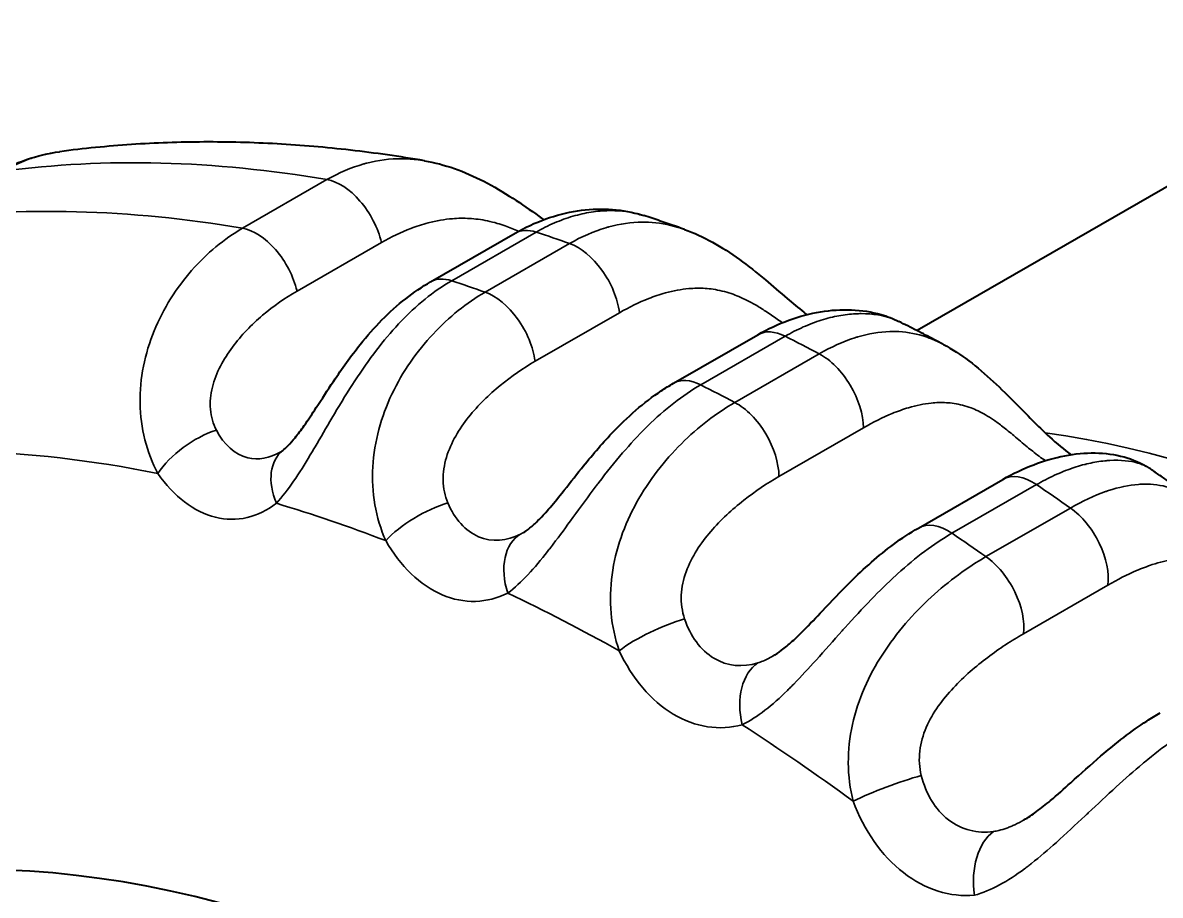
# Model space of a CAD drawing. Header units: millimetres. Extents: x 0 to 3364, y 0 to 2376.
# Drawn here: x 3000.251 to 3004.995, y 2029.512 to 2033.151 of the extents above; entities that cross this region are included whole.
import ezdxf

# ---------------------------------------------------------------- set-up
doc = ezdxf.new("R2010")
doc.units = ezdxf.units.MM
doc.header["$LTSCALE"] = 4
doc.layers.add('가시적인 것(ISO)', color=3, linetype='Continuous', lineweight=40, true_color=0x00ff00)
doc.layers.add('가시적인 좁은 것(ISO)', color=3, linetype='Continuous', lineweight=35, true_color=0x00ff00)

msp = doc.modelspace()

# ---------------------------------------------------------------- linework, layer by layer
at = {"layer": '가시적인 것(ISO)'}
for p, q in [((3006.2107, 2033.1507), (3003.9807, 2031.8666)), ((3001.9522, 2032.0703), (3002.3044, 2032.2731)), ((3002.9647, 2031.647), (3003.3168, 2031.8498)), ((3003.9617, 2031.8556), (3003.9617, 2031.8556)), ((3003.9864, 2031.0434), (3004.3386, 2031.2463)), ((3002.8514, 2031.2162), (3002.8514, 2031.2162))]:
    msp.add_line(p, q, dxfattribs=at)
for centre, major_axis, start_param, end_param in [((3002.4291, 2032.0565), (-0.1248, 0.2166), 6.28307, 6.283185), ((3002.0769, 2031.8537), (-0.1248, 0.2166), 0, 0.000035), ((3003.4416, 2031.6331), (-0.1248, 0.2166), 6.283047, 6.283185), ((3003.0894, 2031.4303), (-0.1248, 0.2166), 0, 0.000042), ((3004.4634, 2031.0296), (-0.1248, 0.2166), 6.283042, 6.283185), ((3004.1112, 2030.8268), (-0.1248, 0.2166), 0, 0.000044), ((3005.975, 2024.6488), (-3.2936, 5.7194), 5.945985, 5.945999), ((3005.975, 2024.6488), (-3.2936, 5.7194), 6.00403, 6.004043), ((3002.4733, 2022.6323), (-3.8176, 6.6294), 5.249978, 6.506615)]:
    msp.add_ellipse(centre, major_axis=major_axis, ratio=0.578093, start_param=start_param, end_param=end_param, dxfattribs=at)
for points, knots in [([(3001.9261, 2032.5754), (3001.8233, 2032.593), (3001.7206, 2032.6076), (3001.5157, 2032.631), (3001.4135, 2032.6398), (3001.2096, 2032.6512), (3001.108, 2032.6539), (3000.9056, 2032.6531), (3000.8048, 2032.6495), (3000.6044, 2032.6361), (3000.5048, 2032.6262), (3000.4059, 2032.613)], [3.4789342, 3.4789342, 3.4789342, 3.4789342, 3.5214794, 3.5214794, 3.5640247, 3.5640247, 3.6065699, 3.6065699, 3.6491151, 3.6491151, 3.6916603, 3.6916603, 3.6916603, 3.6916603]), ([(3001.9262, 2032.5754), (3002.0102, 2032.5611), (3002.0935, 2032.5309), (3002.2144, 2032.4685), (3002.2549, 2032.4445), (3002.3314, 2032.3949), (3002.368, 2032.3694), (3002.4108, 2032.339), (3002.4175, 2032.3342), (3002.4242, 2032.3294)], [0, 0, 0, 0, 0.0574786, 0.0574786, 0.0866662, 0.0866662, 0.1132648, 0.1132648, 0.1181992, 0.1181992, 0.1181992, 0.1181992]), ([(3002.3044, 2032.2731), (3002.3864, 2032.3204), (3002.4761, 2032.3526), (3002.6511, 2032.3793), (3002.7391, 2032.3756), (3002.8271, 2032.3511), (3002.8345, 2032.3489), (3002.8418, 2032.3465)], [0, 0, 0, 0, 0.0633437, 0.0633437, 0.1247163, 0.1247163, 0.1303817, 0.1303817, 0.1303817, 0.1303817]), ([(3003.0109, 2032.2886), (3002.9996, 2032.2926), (3002.9883, 2032.2966), (3002.9658, 2032.3045), (3002.9546, 2032.3084), (3002.932, 2032.3162), (3002.9208, 2032.32), (3002.8983, 2032.3277), (3002.887, 2032.3315), (3002.8645, 2032.339), (3002.8532, 2032.3427), (3002.8419, 2032.3464)], [3.32953842, 3.32953842, 3.32953842, 3.32953842, 3.33419421, 3.33419421, 3.33885001, 3.33885001, 3.34350581, 3.34350581, 3.3481616, 3.3481616, 3.3528174, 3.3528174, 3.3528174, 3.3528174]), ([(3003.0109, 2032.2886), (3003.0901, 2032.2604), (3003.1664, 2032.2168), (3003.276, 2032.1376), (3003.3122, 2032.1088), (3003.3784, 2032.0535), (3003.4088, 2032.0272), (3003.4623, 2031.9815), (3003.4856, 2031.9617), (3003.5126, 2031.9398), (3003.5167, 2031.9365), (3003.5207, 2031.9333)], [0, 0, 0, 0, 0.0570679, 0.0570679, 0.0854019, 0.0854019, 0.1093114, 0.1093114, 0.1277307, 0.1277307, 0.1309805, 0.1309805, 0.1309805, 0.1309805]), ([(3001.3362, 2031.3673), (3001.3416, 2031.3716), (3001.3493, 2031.3784), (3001.3668, 2031.3964), (3001.3766, 2031.4076), (3001.399, 2031.4353), (3001.4119, 2031.4527), (3001.4415, 2031.4947), (3001.4585, 2031.5202), (3001.499, 2031.5819), (3001.5229, 2031.6189), (3001.5828, 2031.7084), (3001.6198, 2031.7606), (3001.7164, 2031.881), (3001.7795, 2031.9462), (3001.8815, 2032.0261), (3001.9163, 2032.0497), (3001.9522, 2032.0703)], [0, 0, 0, 0, 0.0122126, 0.0122126, 0.0242872, 0.0242872, 0.0388939, 0.0388939, 0.057653, 0.057653, 0.0837593, 0.0837593, 0.1223634, 0.1223634, 0.1794876, 0.1794876, 0.2072244, 0.2072244, 0.2072244, 0.2072244]), ([(3003.3168, 2031.8498), (3003.4005, 2031.8979), (3003.4904, 2031.9309), (3003.6648, 2031.9595), (3003.7518, 2031.9568), (3003.8564, 2031.9265), (3003.8811, 2031.917), (3003.9048, 2031.9051)], [0, 0, 0, 0, 0.0649001, 0.0649001, 0.1282886, 0.1282886, 0.1484036, 0.1484036, 0.1484036, 0.1484036]), ([(3004.0884, 2031.8103), (3004.0767, 2031.8165), (3004.0651, 2031.8227), (3004.0411, 2031.8353), (3004.0287, 2031.8417), (3004.004, 2031.8546), (3003.9916, 2031.861), (3003.9669, 2031.8737), (3003.9545, 2031.88), (3003.9297, 2031.8926), (3003.9173, 2031.8988), (3003.9049, 2031.9051)], [3.18015714, 3.18015714, 3.18015714, 3.18015714, 3.18503142, 3.18503142, 3.19021014, 3.19021014, 3.19538887, 3.19538887, 3.20056759, 3.20056759, 3.20574632, 3.20574632, 3.20574632, 3.20574632]), ([(3004.0907, 2031.8091), (3004.164, 2031.7701), (3004.2325, 2031.7164), (3004.331, 2031.6247), (3004.3632, 2031.5925), (3004.421, 2031.5339), (3004.4467, 2031.5075), (3004.4926, 2031.4619), (3004.5128, 2031.4424), (3004.5634, 2031.3958), (3004.5943, 2031.37), (3004.6229, 2031.3493)], [0, 0, 0, 0, 0.0569704, 0.0569704, 0.0847474, 0.0847474, 0.1066474, 0.1066474, 0.1236902, 0.1236902, 0.1496719, 0.1496719, 0.1496719, 0.1496719]), ([(3002.3396, 2031.0249), (3002.3462, 2031.0287), (3002.3554, 2031.0349), (3002.3762, 2031.0519), (3002.3878, 2031.0624), (3002.4137, 2031.0882), (3002.4285, 2031.1044), (3002.4617, 2031.1428), (3002.4805, 2031.1657), (3002.5264, 2031.2229), (3002.5537, 2031.2579), (3002.6225, 2031.3431), (3002.6647, 2031.3931), (3002.7725, 2031.5068), (3002.8414, 2031.5673), (3002.9308, 2031.6267), (3002.9476, 2031.6371), (3002.9647, 2031.647)], [0, 0, 0, 0, 0.0130368, 0.0130368, 0.025424, 0.025424, 0.0399541, 0.0399541, 0.0580102, 0.0580102, 0.0843582, 0.0843582, 0.1239288, 0.1239288, 0.1820683, 0.1820683, 0.1953086, 0.1953086, 0.1953086, 0.1953086]), ([(3004.3386, 2031.2463), (3004.4229, 2031.2948), (3004.5115, 2031.3285), (3004.6823, 2031.3611), (3004.7656, 2031.3616), (3004.8797, 2031.3303), (3004.9151, 2031.3156), (3004.9487, 2031.2931)], [0, 0, 0, 0, 0.0658816, 0.0658816, 0.1314578, 0.1314578, 0.1610175, 0.1610175, 0.1610175, 0.1610175]), ([(3005.1471, 2031.1565), (3005.1344, 2031.1654), (3005.1217, 2031.1743), (3005.0957, 2031.1925), (3005.0824, 2031.2018), (3005.0557, 2031.2202), (3005.0423, 2031.2294), (3005.0156, 2031.2478), (3005.0022, 2031.2569), (3004.9755, 2031.275), (3004.9621, 2031.2841), (3004.9487, 2031.2931)], [3.03037184, 3.03037184, 3.03037184, 3.03037184, 3.03583115, 3.03583115, 3.04156673, 3.04156673, 3.04730231, 3.04730231, 3.05303789, 3.05303789, 3.05877347, 3.05877347, 3.05877347, 3.05877347]), ([(3003.38, 2030.5093), (3003.3904, 2030.5154), (3003.4028, 2030.5236), (3003.43, 2030.5442), (3003.4452, 2030.5571), (3003.476, 2030.5852), (3003.4917, 2030.6004), (3003.5338, 2030.6425), (3003.5602, 2030.6705), (3003.6245, 2030.7385), (3003.6627, 2030.7788), (3003.7597, 2030.8751), (3003.8202, 2030.9292), (3003.9165, 2031.0003), (3003.9512, 2031.0232), (3003.9864, 2031.0434)], [0, 0, 0, 0, 0.0124865, 0.0124865, 0.0260405, 0.0260405, 0.0396627, 0.0396627, 0.0625756, 0.0625756, 0.0958014, 0.0958014, 0.146558, 0.146558, 0.1741645, 0.1741645, 0.1741645, 0.1741645]), ([(3004.4269, 2029.8264), (3004.4432, 2029.8357), (3004.4612, 2029.8478), (3004.4983, 2029.875), (3004.5179, 2029.8907), (3004.5657, 2029.9307), (3004.5941, 2029.9561), (3004.6644, 2030.0191), (3004.7062, 2030.0572), (3004.8108, 2030.147), (3004.8746, 2030.1968), (3004.9575, 2030.2508), (3004.9763, 2030.2623), (3004.995, 2030.2731)], [0, 0, 0, 0, 0.0145413, 0.0145413, 0.0299149, 0.0299149, 0.052558, 0.052558, 0.0865697, 0.0865697, 0.1378764, 0.1378764, 0.1527408, 0.1527408, 0.1527408, 0.1527408])]:
    msp.add_open_spline(points, degree=3, knots=knots, dxfattribs=at)
for points in [[(3000.1358, 2032.5207), (3000.2186, 2032.5684), (3000.3114, 2032.6004), (3000.405, 2032.613)], [(3000.4059, 2032.6131), (3000.4056, 2032.613), (3000.4053, 2032.613), (3000.405, 2032.613)], [(3001.9262, 2032.5754), (3001.9262, 2032.5754), (3001.9262, 2032.5754), (3001.9262, 2032.5754)], [(3002.8419, 2032.3464), (3002.8419, 2032.3464), (3002.8418, 2032.3465), (3002.8418, 2032.3465)], [(3002.4529, 2032.3089), (3002.4529, 2032.3089), (3002.4529, 2032.3089), (3002.4529, 2032.3089)], [(3003.0109, 2032.2886), (3003.0109, 2032.2886), (3003.0109, 2032.2886), (3003.0109, 2032.2886)], [(3003.5597, 2031.9032), (3003.5597, 2031.9031), (3003.5598, 2031.9031), (3003.5598, 2031.9031)], [(3003.9049, 2031.9051), (3003.9049, 2031.9051), (3003.9049, 2031.9051), (3003.9048, 2031.9051)], [(3003.6903, 2031.8261), (3003.6903, 2031.8261), (3003.6904, 2031.8261), (3003.6904, 2031.8261)], [(3004.0906, 2031.8092), (3004.0906, 2031.8092), (3004.0906, 2031.8091), (3004.0907, 2031.8091)], [(3001.325, 2031.3598), (3001.3251, 2031.3599), (3001.3252, 2031.3599), (3001.3252, 2031.36)], [(3001.3253, 2031.36), (3001.3285, 2031.3618), (3001.3321, 2031.3642), (3001.3362, 2031.3673)], [(3004.6853, 2031.3099), (3004.6853, 2031.3099), (3004.6854, 2031.3099), (3004.6854, 2031.3099)], [(3002.4608, 2030.9727), (3002.4608, 2030.9727), (3002.4608, 2030.9727), (3002.4608, 2030.9727)], [(3002.1839, 2030.7421), (3002.1839, 2030.7421), (3002.1839, 2030.7421), (3002.1839, 2030.7421)], [(3004.4266, 2029.8262), (3004.4267, 2029.8263), (3004.4268, 2029.8263), (3004.4269, 2029.8264)]]:
    msp.add_open_spline(points, degree=3, dxfattribs=at)
at = {"layer": '가시적인 좁은 것(ISO)'}
for p, q in [((3001.1678, 2032.2938), (3001.52, 2032.4966)), ((3002.3923, 2032.2776), (3002.0401, 2032.0748)), ((3001.7472, 2032.2345), (3001.395, 2032.0317)), ((3002.1796, 2032.0271), (3002.5318, 2032.2299)), ((3002.7397, 2031.9415), (3002.3875, 2031.7387)), ((3003.4307, 2031.8434), (3003.0786, 2031.6406)), ((3003.2207, 2031.5672), (3003.5729, 2031.77)), ((3003.7569, 2031.4616), (3003.4048, 2031.2588)), ((3004.4787, 2031.2244), (3004.1265, 2031.0216)), ((3004.2682, 2030.9241), (3004.6203, 2031.1269)), ((3004.7765, 2030.8054), (3004.4244, 2030.6026))]:
    msp.add_line(p, q, dxfattribs=at)
for centre, major_axis, ratio, start_param, end_param in [((3003.8646, 2023.4335), (-4.9903, 8.6658), 0.578093, 5.83769, 6.049802), ((3001.5786, 2032.27), (0.1248, -0.2166), 0.578093, 1.093245, 2.696098), ((3003.5124, 2023.2307), (-4.9903, 8.6658), 0.578093, 5.83769, 6.049802), ((3001.2264, 2032.0672), (0.1248, -0.2166), 0.578093, 1.093245, 2.696098), ((3002.4291, 2032.0565), (-0.1248, 0.2166), 0.578093, 5.709463, 6.28307), ((3003.8646, 2023.4335), (-4.9903, 8.6658), 0.578093, 5.689337, 5.709463), ((3002.5651, 2032.01), (-0.1248, 0.2166), 0.578093, 4.086484, 5.689337), ((3002.0769, 2031.8537), (-0.1248, 0.2166), 0.578093, 5.709463, 6.283185), ((3003.5124, 2023.2307), (-4.9903, 8.6658), 0.578093, 5.689337, 5.709463), ((3002.2129, 2031.8072), (0.1248, -0.2166), 0.578093, 0.944892, 2.547745), ((3003.4416, 2031.6331), (-0.1248, 0.2166), 0.578093, 5.56111, 6.283047), ((3003.8646, 2023.4335), (-4.9903, 8.6658), 0.578093, 5.540984, 5.56111), ((3003.5802, 2031.5615), (0.1248, -0.2166), 0.578093, 0.796539, 2.399392), ((3003.0894, 2031.4303), (-0.1248, 0.2166), 0.578093, 5.56111, 6.283185), ((3003.5124, 2023.2307), (-4.9903, 8.6658), 0.578093, 5.540984, 5.56111), ((3003.228, 2031.3587), (0.1248, -0.2166), 0.578093, 0.796539, 2.399392), ((3000.9997, 2031.2928), (-0.205, -0.1431), 0.46494, 4.122017, 5.429198), ((3006.3286, 2024.8523), (-3.618, 6.2828), 0.578093, 5.896782, 5.89679), ((3006.3285, 2024.8524), (-3.618, 6.2827), 0.578093, 3.622711, 5.861333), ((3002.8444, 2022.846), (-4.6549, 8.0834), 0.578093, 5.812493, 6.075), ((3001.4895, 2031.1699), (-0.1533, 0.1975), 0.675006, 0.000005, 1.192469), ((3004.4634, 2031.0296), (-0.1248, 0.2166), 0.578093, 5.412757, 6.283042), ((3006.3286, 2024.8524), (-3.618, 6.2828), 0.578093, 6.246653, 6.246668), ((3003.8646, 2023.4335), (-4.9903, 8.6658), 0.578093, 5.392631, 5.412757), ((3001.9413, 2031.0154), (0.2168, 0.1245), 0.354765, 0.986093, 2.293274), ((3002.8444, 2022.846), (-4.6549, 8.0834), 0.578093, 5.66414, 5.73466), ((3004.6015, 2030.9345), (-0.1248, 0.2166), 0.578093, 3.789778, 5.392631), ((3004.1112, 2030.8268), (-0.1248, 0.2166), 0.578093, 5.412757, 6.283185), ((3002.446, 2030.7984), (-0.1117, 0.2237), 0.678498, 0.049622, 1.356803), ((3003.5124, 2023.2307), (-4.9903, 8.6658), 0.578093, 5.392631, 5.412757), ((3004.2493, 2030.7317), (0.1248, -0.2166), 0.578093, 0.648186, 2.251039), ((3002.8444, 2022.846), (-4.6549, 8.0834), 0.578093, 5.515787, 5.586307), ((3005.975, 2024.6487), (-3.3685, 5.8495), 0.578093, 5.904436, 5.904446), ((3002.9063, 2030.5606), (-0.2265, -0.1058), 0.239414, 4.122181, 5.429362), ((3005.975, 2024.6488), (-3.3685, 5.8494), 0.578093, 6.247744, 6.247749), ((3003.4149, 2030.2543), (-0.0663, 0.241), 0.664466, 0.211012, 1.518193), ((3002.8444, 2022.846), (-4.6549, 8.0834), 0.578093, 5.367434, 5.437954), ((3003.8737, 2029.9385), (0.2345, 0.0866), 0.121421, 0.965002, 2.272183), ((3004.375, 2029.5496), (-0.0213, 0.2491), 0.633219, 0.360723, 1.667904)]:
    msp.add_ellipse(centre, major_axis=major_axis, ratio=ratio, start_param=start_param, end_param=end_param, dxfattribs=at)
for points, knots in [([(3000.405, 2032.613), (3000.3923, 2032.6113), (3000.3797, 2032.6092), (3000.3671, 2032.6067), (3000.3534, 2032.604), (3000.3398, 2032.6008), (3000.3262, 2032.5972), (3000.2989, 2032.5899), (3000.272, 2032.5808), (3000.2456, 2032.5698), (3000.2192, 2032.5588), (3000.1933, 2032.546), (3000.1681, 2032.5316)], [0.0061095824, 0.0061095824, 0.0061095824, 0.0061095824, 0.006206048, 0.006206048, 0.006206048, 0.0063112353, 0.0063112353, 0.0063112353, 0.0065216098, 0.0065216098, 0.0065216098, 0.0067319843, 0.0067319843, 0.0067319843, 0.0067319843]), ([(3001.52, 2032.4966), (3001.5703, 2032.5256), (3001.6213, 2032.5472), (3001.6732, 2032.5619), (3001.6776, 2032.5631), (3001.682, 2032.5643), (3001.6864, 2032.5654), (3001.7341, 2032.5777), (3001.7832, 2032.5839), (3001.8319, 2032.5837), (3001.8409, 2032.5837), (3001.8498, 2032.5834), (3001.8588, 2032.5829), (3001.8812, 2032.5818), (3001.9036, 2032.5793), (3001.9262, 2032.5754)], [0, 0, 0, 0, 0.000420749, 0.000420749, 0.000420749, 0.000456315, 0.000456315, 0.000456315, 0.000841498, 0.000841498, 0.000841498, 0.000912616, 0.000912616, 0.000912616, 0.001089813, 0.001089813, 0.001089813, 0.001089813]), ([(3002.318, 2032.2808), (3002.2998, 2032.2891), (3002.2817, 2032.2966), (3002.2637, 2032.3031), (3002.2525, 2032.3071), (3002.2414, 2032.3108), (3002.2303, 2032.3141), (3002.2026, 2032.3222), (3002.1761, 2032.3277), (3002.15, 2032.3311), (3002.1381, 2032.3327), (3002.1262, 2032.3338), (3002.1144, 2032.3345), (3002.0901, 2032.3359), (3002.0664, 2032.3355), (3002.0432, 2032.3336), (3002.0265, 2032.3323), (3002.0101, 2032.3302), (3001.9938, 2032.3274), (3001.9763, 2032.3244), (3001.9588, 2032.3206), (3001.9416, 2032.3161), (3001.9175, 2032.3098), (3001.8936, 2032.3021), (3001.8702, 2032.2932), (3001.8284, 2032.2774), (3001.7876, 2032.2578), (3001.7472, 2032.2345)], [0.002826097, 0.002826097, 0.002826097, 0.002826097, 0.002949297, 0.002949297, 0.002949297, 0.003026246, 0.003026246, 0.003026246, 0.003217414, 0.003217414, 0.003217414, 0.003304937, 0.003304937, 0.003304937, 0.003485532, 0.003485532, 0.003485532, 0.00361485, 0.00361485, 0.00361485, 0.00375365, 0.00375365, 0.00375365, 0.003946637, 0.003946637, 0.003946637, 0.004289886, 0.004289886, 0.004289886, 0.004289886]), ([(3002.8418, 2032.3465), (3002.8048, 2032.3586), (3002.7639, 2032.3656), (3002.7204, 2032.367), (3002.7122, 2032.3672), (3002.704, 2032.3673), (3002.6957, 2032.3671), (3002.6713, 2032.3667), (3002.6465, 2032.3646), (3002.6214, 2032.3607), (3002.6088, 2032.3587), (3002.5962, 2032.3564), (3002.5836, 2032.3535), (3002.5709, 2032.3507), (3002.5581, 2032.3474), (3002.5454, 2032.3437), (3002.5198, 2032.3362), (3002.4941, 2032.327), (3002.4686, 2032.3159), (3002.443, 2032.3049), (3002.4175, 2032.2921), (3002.3923, 2032.2776)], [0.005438745, 0.005438745, 0.005438745, 0.005438745, 0.005819028, 0.005819028, 0.005819028, 0.005890486, 0.005890486, 0.005890486, 0.006100861, 0.006100861, 0.006100861, 0.006206048, 0.006206048, 0.006206048, 0.006311235, 0.006311235, 0.006311235, 0.00652161, 0.00652161, 0.00652161, 0.006731984, 0.006731984, 0.006731984, 0.006731984]), ([(3000.8149, 2031.2707), (3000.7914, 2031.3141), (3000.7727, 2031.3621), (3000.7477, 2031.4614), (3000.7412, 2031.5123), (3000.7388, 2031.6677), (3000.7607, 2031.7712), (3000.8374, 2031.9598), (3000.8923, 2032.0456), (3001.0188, 2032.1899), (3001.0913, 2032.2497), (3001.1678, 2032.2938)], [0.004174723, 0.004174723, 0.004174723, 0.004174723, 0.004494381, 0.004494381, 0.004814039, 0.004814039, 0.005453354, 0.005453354, 0.006092669, 0.006092669, 0.006731984, 0.006731984, 0.006731984, 0.006731984]), ([(3002.5318, 2032.2299), (3002.5821, 2032.2589), (3002.6323, 2032.2808), (3002.6827, 2032.2958), (3002.687, 2032.2971), (3002.6913, 2032.2983), (3002.6955, 2032.2994), (3002.7418, 2032.3121), (3002.7887, 2032.3188), (3002.8348, 2032.3192), (3002.8433, 2032.3192), (3002.8518, 2032.3191), (3002.8602, 2032.3187), (3002.9018, 2032.3168), (3002.9432, 2032.3098), (3002.9849, 2032.2972), (3002.9936, 2032.2946), (3003.0022, 2032.2917), (3003.0109, 2032.2886)], [0, 0, 0, 0, 0.000420749, 0.000420749, 0.000420749, 0.000456315, 0.000456315, 0.000456315, 0.000841498, 0.000841498, 0.000841498, 0.000912616, 0.000912616, 0.000912616, 0.001262247, 0.001262247, 0.001262247, 0.001334546, 0.001334546, 0.001334546, 0.001334546]), ([(3002.0401, 2032.0748), (3001.9635, 2032.0306), (3001.892, 2031.9723), (3001.824, 2031.9005), (3001.8221, 2031.8985), (3001.8202, 2031.8965), (3001.8184, 2031.8945), (3001.7863, 2031.8602), (3001.7558, 2031.8238), (3001.7264, 2031.7853), (3001.6952, 2031.7445), (3001.6652, 2031.7015), (3001.6359, 2031.6567), (3001.6328, 2031.6519), (3001.6296, 2031.6471), (3001.6265, 2031.6422), (3001.5968, 2031.5961), (3001.5685, 2031.5492), (3001.5408, 2031.5022), (3001.517, 2031.4619), (3001.4934, 2031.421), (3001.4702, 2031.3818), (3001.4669, 2031.3761), (3001.4636, 2031.3706), (3001.4603, 2031.365), (3001.457, 2031.3595), (3001.4537, 2031.3539), (3001.4504, 2031.3484), (3001.4044, 2031.2717), (3001.3584, 2031.2003), (3001.309, 2031.1466)], [0, 0, 0, 0, 0.000641191, 0.000641191, 0.000641191, 0.00065882, 0.00065882, 0.00065882, 0.000961786, 0.000961786, 0.000961786, 0.001282382, 0.001282382, 0.001282382, 0.001316763, 0.001316763, 0.001316763, 0.001643352, 0.001643352, 0.001643352, 0.001923573, 0.001923573, 0.001923573, 0.001963585, 0.001963585, 0.001963585, 0.002003722, 0.002003722, 0.002003722, 0.002564764, 0.002564764, 0.002564764, 0.002564764]), ([(3001.395, 2032.0317), (3001.3455, 2032.0032), (3001.2972, 2031.9695), (3001.2516, 2031.9307), (3001.206, 2031.892), (3001.1626, 2031.8478), (3001.1255, 2031.7979), (3001.0885, 2031.7481), (3001.0572, 2031.692), (3001.042, 2031.631), (3001.0344, 2031.6005), (3001.0312, 2031.5691), (3001.0337, 2031.5386), (3001.0362, 2031.5081), (3001.0448, 2031.4778), (3001.0586, 2031.4517)], [0, 0, 0, 0, 0.000419288, 0.000419288, 0.000419288, 0.000838576, 0.000838576, 0.000838576, 0.001257865, 0.001257865, 0.001257865, 0.001467509, 0.001467509, 0.001467509, 0.001677153, 0.001677153, 0.001677153, 0.001677153]), ([(3001.7648, 2030.9908), (3001.7441, 2031.0379), (3001.7289, 2031.0889), (3001.711, 2031.1929), (3001.7082, 2031.2455), (3001.717, 2031.4044), (3001.7463, 2031.5084), (3001.8355, 2031.6963), (3001.8954, 2031.7811), (3002.0288, 2031.9238), (3002.1031, 2031.983), (3002.1796, 2032.0271)], [0.004174723, 0.004174723, 0.004174723, 0.004174723, 0.004494381, 0.004494381, 0.004814039, 0.004814039, 0.005453354, 0.005453354, 0.006092669, 0.006092669, 0.006731984, 0.006731984, 0.006731984, 0.006731984]), ([(3003.419, 2031.8998), (3003.412, 2031.9046), (3003.405, 2031.9095), (3003.398, 2031.9145), (3003.3819, 2031.9257), (3003.3655, 2031.937), (3003.3491, 2031.9477), (3003.3351, 2031.9569), (3003.321, 2031.9658), (3003.3069, 2031.974), (3003.2836, 2031.9876), (3003.2605, 2031.9993), (3003.2377, 2032.0089), (3003.2272, 2032.0134), (3003.2167, 2032.0173), (3003.2062, 2032.0209), (3003.1802, 2032.0297), (3003.1552, 2032.0356), (3003.1306, 2032.0392), (3003.1193, 2032.0409), (3003.1081, 2032.042), (3003.0969, 2032.0428), (3003.0738, 2032.0443), (3003.0513, 2032.0438), (3003.029, 2032.0419), (3003.0131, 2032.0405), (3002.9973, 2032.0383), (3002.9816, 2032.0355), (3002.9648, 2032.0324), (3002.9479, 2032.0285), (3002.9312, 2032.0239), (3002.9078, 2032.0174), (3002.8845, 2032.0096), (3002.8615, 2032.0006), (3002.8206, 2031.9845), (3002.7801, 2031.9648), (3002.7397, 2031.9415)], [0.002510446, 0.002510446, 0.002510446, 0.002510446, 0.002562512, 0.002562512, 0.002562512, 0.002681179, 0.002681179, 0.002681179, 0.002782454, 0.002782454, 0.002782454, 0.002949297, 0.002949297, 0.002949297, 0.003026246, 0.003026246, 0.003026246, 0.003217414, 0.003217414, 0.003217414, 0.003304937, 0.003304937, 0.003304937, 0.003485532, 0.003485532, 0.003485532, 0.00361485, 0.00361485, 0.00361485, 0.00375365, 0.00375365, 0.00375365, 0.003946637, 0.003946637, 0.003946637, 0.004289886, 0.004289886, 0.004289886, 0.004289886]), ([(3003.9048, 2031.9051), (3003.9039, 2031.9056), (3003.9029, 2031.9061), (3003.9019, 2031.9065), (3003.8942, 2031.9103), (3003.8861, 2031.9137), (3003.8775, 2031.9168), (3003.8403, 2031.9304), (3003.7964, 2031.9377), (3003.7479, 2031.9376), (3003.7403, 2031.9376), (3003.7326, 2031.9374), (3003.7249, 2031.937), (3003.702, 2031.9358), (3003.6785, 2031.933), (3003.6546, 2031.9286), (3003.6426, 2031.9264), (3003.6305, 2031.9238), (3003.6184, 2031.9208), (3003.6062, 2031.9178), (3003.5939, 2031.9143), (3003.5815, 2031.9104), (3003.5567, 2031.9026), (3003.5316, 2031.8931), (3003.5064, 2031.8819), (3003.4812, 2031.8707), (3003.4559, 2031.8579), (3003.4307, 2031.8434)], [0.005246123, 0.005246123, 0.005246123, 0.005246123, 0.005259363, 0.005259363, 0.005259363, 0.005364122, 0.005364122, 0.005364122, 0.005819028, 0.005819028, 0.005819028, 0.005890486, 0.005890486, 0.005890486, 0.006100861, 0.006100861, 0.006100861, 0.006206048, 0.006206048, 0.006206048, 0.006311235, 0.006311235, 0.006311235, 0.00652161, 0.00652161, 0.00652161, 0.006731984, 0.006731984, 0.006731984, 0.006731984]), ([(3003.5729, 2031.77), (3003.6232, 2031.7989), (3003.6726, 2031.8212), (3003.7215, 2031.8369), (3003.7256, 2031.8382), (3003.7298, 2031.8395), (3003.7339, 2031.8407), (3003.7786, 2031.8541), (3003.8234, 2031.8617), (3003.8667, 2031.8631), (3003.8747, 2031.8633), (3003.8827, 2031.8634), (3003.8906, 2031.8632), (3003.9295, 2031.8623), (3003.9678, 2031.8562), (3004.006, 2031.8445), (3004.0175, 2031.841), (3004.0291, 2031.8369), (3004.0406, 2031.8324), (3004.0574, 2031.8257), (3004.074, 2031.8179), (3004.0906, 2031.8092)], [0, 0, 0, 0, 0.000420749, 0.000420749, 0.000420749, 0.000456315, 0.000456315, 0.000456315, 0.000841498, 0.000841498, 0.000841498, 0.000912616, 0.000912616, 0.000912616, 0.001262247, 0.001262247, 0.001262247, 0.001368007, 0.001368007, 0.001368007, 0.001522116, 0.001522116, 0.001522116, 0.001522116]), ([(3002.3875, 2031.7387), (3002.3381, 2031.7102), (3002.2891, 2031.6767), (3002.2423, 2031.6382), (3002.1955, 2031.5998), (3002.1503, 2031.556), (3002.1108, 2031.5063), (3002.0713, 2031.4566), (3002.0369, 2031.4003), (3002.0181, 2031.3379), (3002.0087, 2031.3066), (3002.0035, 2031.2742), (3002.0042, 2031.242), (3002.0049, 2031.2098), (3002.0118, 2031.1773), (3002.0241, 2031.1482)], [0, 0, 0, 0, 0.000419288, 0.000419288, 0.000419288, 0.000838576, 0.000838576, 0.000838576, 0.001257865, 0.001257865, 0.001257865, 0.001467509, 0.001467509, 0.001467509, 0.001677153, 0.001677153, 0.001677153, 0.001677153]), ([(3003.0786, 2031.6406), (3003.0019, 2031.5964), (3002.9287, 2031.5387), (3002.8571, 2031.4685), (3002.8551, 2031.4665), (3002.8531, 2031.4646), (3002.8512, 2031.4626), (3002.8174, 2031.4291), (3002.7848, 2031.3936), (3002.7529, 2031.3564), (3002.7191, 2031.317), (3002.6861, 2031.2757), (3002.6534, 2031.2329), (3002.6499, 2031.2283), (3002.6464, 2031.2237), (3002.6429, 2031.2191), (3002.6096, 2031.1752), (3002.5773, 2031.1309), (3002.5454, 2031.0871), (3002.518, 2031.0495), (3002.4904, 2031.0117), (3002.4633, 2030.976), (3002.4594, 2030.9709), (3002.4555, 2030.9658), (3002.4516, 2030.9608), (3002.4477, 2030.9557), (3002.4439, 2030.9508), (3002.44, 2030.9458), (3002.3858, 2030.8766), (3002.3312, 2030.8146), (3002.274, 2030.7719)], [0, 0, 0, 0, 0.000641191, 0.000641191, 0.000641191, 0.00065882, 0.00065882, 0.00065882, 0.000961786, 0.000961786, 0.000961786, 0.001282382, 0.001282382, 0.001282382, 0.001316763, 0.001316763, 0.001316763, 0.001643352, 0.001643352, 0.001643352, 0.001923573, 0.001923573, 0.001923573, 0.001963585, 0.001963585, 0.001963585, 0.002003722, 0.002003722, 0.002003722, 0.002564764, 0.002564764, 0.002564764, 0.002564764]), ([(3002.7384, 2030.532), (3002.7212, 2030.5819), (3002.7099, 2030.6349), (3002.7002, 2030.7417), (3002.7016, 2030.795), (3002.7229, 2030.9548), (3002.7601, 2031.0576), (3002.8624, 2031.2422), (3002.9276, 2031.325), (3003.068, 2031.4648), (3003.1442, 2031.5231), (3003.2207, 2031.5672)], [0.004174723, 0.004174723, 0.004174723, 0.004174723, 0.004494381, 0.004494381, 0.004814039, 0.004814039, 0.005453354, 0.005453354, 0.006092669, 0.006092669, 0.006731984, 0.006731984, 0.006731984, 0.006731984]), ([(3004.516, 2031.3245), (3004.4986, 2031.3361), (3004.4809, 2031.3493), (3004.463, 2031.3634), (3004.4556, 2031.3693), (3004.4481, 2031.3754), (3004.4405, 2031.3816), (3004.422, 2031.3969), (3004.4031, 2031.4131), (3004.384, 2031.4291), (3004.3689, 2031.4418), (3004.3536, 2031.4543), (3004.3383, 2031.4662), (3004.3253, 2031.4763), (3004.3122, 2031.4859), (3004.2991, 2031.4948), (3004.2775, 2031.5094), (3004.2562, 2031.5219), (3004.235, 2031.5319), (3004.2253, 2031.5366), (3004.2156, 2031.5407), (3004.2058, 2031.5444), (3004.1817, 2031.5535), (3004.1584, 2031.5594), (3004.1353, 2031.5629), (3004.1247, 2031.5645), (3004.1142, 2031.5656), (3004.1037, 2031.5662), (3004.0819, 2031.5675), (3004.0606, 2031.5668), (3004.0394, 2031.5646), (3004.0242, 2031.563), (3004.0091, 2031.5606), (3003.994, 2031.5575), (3003.9779, 2031.5542), (3003.9616, 2031.5501), (3003.9454, 2031.5453), (3003.9228, 2031.5386), (3003.9001, 2031.5305), (3003.8775, 2031.5212), (3003.8374, 2031.5048), (3003.7974, 2031.4849), (3003.7569, 2031.4616)], [0.002207878, 0.002207878, 0.002207878, 0.002207878, 0.002352493, 0.002352493, 0.002352493, 0.002413061, 0.002413061, 0.002413061, 0.002562512, 0.002562512, 0.002562512, 0.002681179, 0.002681179, 0.002681179, 0.002782454, 0.002782454, 0.002782454, 0.002949297, 0.002949297, 0.002949297, 0.003026246, 0.003026246, 0.003026246, 0.003217414, 0.003217414, 0.003217414, 0.003304937, 0.003304937, 0.003304937, 0.003485532, 0.003485532, 0.003485532, 0.00361485, 0.00361485, 0.00361485, 0.00375365, 0.00375365, 0.00375365, 0.003946637, 0.003946637, 0.003946637, 0.004289886, 0.004289886, 0.004289886, 0.004289886]), ([(3001.0586, 2031.4517), (3001.0898, 2031.3921), (3001.1358, 2031.3498), (3001.1893, 2031.3364), (3001.2336, 2031.3254), (3001.2807, 2031.3345), (3001.325, 2031.3598)], [0, 0, 0, 0, 0.0004694766, 0.0004694766, 0.0004694766, 0.0008579006, 0.0008579006, 0.0008579006, 0.0008579006]), ([(3004.9487, 2031.2931), (3004.9411, 2031.2982), (3004.9322, 2031.3028), (3004.9223, 2031.3069), (3004.9159, 2031.3096), (3004.9089, 2031.3121), (3004.9015, 2031.3143), (3004.8694, 2031.3237), (3004.8299, 2031.3279), (3004.785, 2031.3254), (3004.7779, 2031.325), (3004.7708, 2031.3244), (3004.7635, 2031.3237), (3004.7422, 2031.3215), (3004.7201, 2031.3179), (3004.6973, 2031.3128), (3004.6859, 2031.3102), (3004.6743, 2031.3073), (3004.6626, 2031.3039), (3004.6509, 2031.3006), (3004.6391, 2031.2969), (3004.6271, 2031.2928), (3004.6031, 2031.2845), (3004.5786, 2031.2747), (3004.5538, 2031.2633), (3004.529, 2031.2519), (3004.5039, 2031.2389), (3004.4787, 2031.2244)], [0.005099099, 0.005099099, 0.005099099, 0.005099099, 0.005259363, 0.005259363, 0.005259363, 0.005364122, 0.005364122, 0.005364122, 0.005819028, 0.005819028, 0.005819028, 0.005890486, 0.005890486, 0.005890486, 0.006100861, 0.006100861, 0.006100861, 0.006206048, 0.006206048, 0.006206048, 0.006311235, 0.006311235, 0.006311235, 0.00652161, 0.00652161, 0.00652161, 0.006731984, 0.006731984, 0.006731984, 0.006731984]), ([(3001.309, 2031.1466), (3001.2708, 2031.117), (3001.23, 2031.0971), (3001.1866, 2031.0871), (3001.1431, 2031.077), (3001.0989, 2031.0773), (3001.0545, 2031.0884), (3000.9658, 2031.1105), (3000.8812, 2031.1756), (3000.8149, 2031.2707)], [0, 0, 0, 0, 0.000387646, 0.000387646, 0.000387646, 0.000775291, 0.000775291, 0.000775291, 0.001550582, 0.001550582, 0.001550582, 0.001550582]), ([(3003.4048, 2031.2588), (3003.3553, 2031.2303), (3003.3058, 2031.1971), (3003.2577, 2031.1592), (3003.2097, 2031.1212), (3003.1625, 2031.0782), (3003.1205, 2031.0291), (3003.0784, 2030.9801), (3003.0406, 2030.9244), (3003.0178, 2030.8613), (3003.0064, 2030.8298), (3002.9991, 2030.7967), (3002.9976, 2030.7634), (3002.9962, 2030.7301), (3003.0009, 2030.6959), (3003.0114, 2030.6646)], [0, 0, 0, 0, 0.000419288, 0.000419288, 0.000419288, 0.000838576, 0.000838576, 0.000838576, 0.001257865, 0.001257865, 0.001257865, 0.001467509, 0.001467509, 0.001467509, 0.001677153, 0.001677153, 0.001677153, 0.001677153]), ([(3004.6203, 2031.1269), (3004.6706, 2031.1558), (3004.7193, 2031.1786), (3004.7667, 2031.1953), (3004.7707, 2031.1967), (3004.7747, 2031.1981), (3004.7787, 2031.1994), (3004.8219, 2031.2137), (3004.8644, 2031.2226), (3004.9049, 2031.2255), (3004.9124, 2031.226), (3004.9199, 2031.2264), (3004.9272, 2031.2265), (3004.9634, 2031.227), (3004.9985, 2031.2225), (3005.0331, 2031.2124), (3005.0435, 2031.2094), (3005.0539, 2031.2058), (3005.0643, 2031.2017), (3005.0933, 2031.1901), (3005.1213, 2031.1747), (3005.149, 2031.1551)], [0, 0, 0, 0, 0.000420749, 0.000420749, 0.000420749, 0.000456315, 0.000456315, 0.000456315, 0.000841498, 0.000841498, 0.000841498, 0.000912616, 0.000912616, 0.000912616, 0.001262247, 0.001262247, 0.001262247, 0.001368007, 0.001368007, 0.001368007, 0.001664135, 0.001664135, 0.001664135, 0.001664135]), ([(3002.0241, 2031.1482), (3002.0522, 2031.0822), (3002.0972, 2031.0308), (3002.1523, 2031.0072), (3002.2075, 2030.9835), (3002.2695, 2030.9888), (3002.327, 2031.018)], [0, 0, 0, 0, 0.0004694766, 0.0004694766, 0.0004694766, 0.0009391665, 0.0009391665, 0.0009391665, 0.0009391665]), ([(3004.1265, 2031.0216), (3004.0499, 2030.9774), (3003.9748, 2030.9207), (3003.8996, 2030.8527), (3003.8976, 2030.8508), (3003.8955, 2030.8489), (3003.8934, 2030.847), (3003.8579, 2030.8146), (3003.8233, 2030.7804), (3003.7889, 2030.7449), (3003.7525, 2030.7072), (3003.7165, 2030.6681), (3003.6804, 2030.628), (3003.6765, 2030.6237), (3003.6727, 2030.6193), (3003.6688, 2030.615), (3003.632, 2030.5739), (3003.5959, 2030.5328), (3003.5598, 2030.4928), (3003.5289, 2030.4584), (3003.4976, 2030.4244), (3003.4666, 2030.3927), (3003.4622, 2030.3882), (3003.4578, 2030.3837), (3003.4534, 2030.3793), (3003.4489, 2030.3749), (3003.4445, 2030.3705), (3003.4401, 2030.3662), (3003.3782, 2030.3056), (3003.3156, 2030.254), (3003.2515, 2030.223)], [0, 0, 0, 0, 0.000641191, 0.000641191, 0.000641191, 0.00065882, 0.00065882, 0.00065882, 0.000961786, 0.000961786, 0.000961786, 0.001282382, 0.001282382, 0.001282382, 0.001316763, 0.001316763, 0.001316763, 0.001643352, 0.001643352, 0.001643352, 0.001923573, 0.001923573, 0.001923573, 0.001963585, 0.001963585, 0.001963585, 0.002003722, 0.002003722, 0.002003722, 0.002564764, 0.002564764, 0.002564764, 0.002564764]), ([(3002.274, 2030.7719), (3002.2309, 2030.7504), (3002.186, 2030.739), (3002.1393, 2030.7377), (3002.0925, 2030.7364), (3002.0459, 2030.7454), (3002.0002, 2030.765), (3001.9087, 2030.8042), (3001.8258, 2030.8846), (3001.7648, 2030.9908)], [0, 0, 0, 0, 0.000387646, 0.000387646, 0.000387646, 0.000775291, 0.000775291, 0.000775291, 0.001550582, 0.001550582, 0.001550582, 0.001550582]), ([(3003.7144, 2029.9043), (3003.7013, 2029.956), (3003.6944, 2030.0101), (3003.6937, 2030.1176), (3003.6996, 2030.1708), (3003.7342, 2030.3287), (3003.7797, 2030.4286), (3003.8956, 2030.6075), (3003.9661, 2030.6873), (3004.1136, 2030.8229), (3004.1917, 2030.88), (3004.2682, 2030.9241)], [0.004174723, 0.004174723, 0.004174723, 0.004174723, 0.004494381, 0.004494381, 0.004814039, 0.004814039, 0.005453354, 0.005453354, 0.006092669, 0.006092669, 0.006731984, 0.006731984, 0.006731984, 0.006731984]), ([(3005.6058, 2030.5795), (3005.6053, 2030.5798), (3005.6049, 2030.58), (3005.6044, 2030.5802), (3005.5985, 2030.5833), (3005.5923, 2030.5867), (3005.5859, 2030.5903), (3005.5643, 2030.6026), (3005.5403, 2030.6184), (3005.5164, 2030.637), (3005.4924, 2030.6557), (3005.4678, 2030.6776), (3005.4435, 2030.7009), (3005.4364, 2030.7078), (3005.4293, 2030.7147), (3005.4223, 2030.7218), (3005.4048, 2030.7391), (3005.3873, 2030.757), (3005.3697, 2030.7745), (3005.3558, 2030.7883), (3005.3418, 2030.8018), (3005.3279, 2030.8144), (3005.316, 2030.8251), (3005.3041, 2030.8352), (3005.2922, 2030.8445), (3005.2726, 2030.8597), (3005.2532, 2030.8724), (3005.2339, 2030.8825), (3005.2249, 2030.8872), (3005.2161, 2030.8913), (3005.2072, 2030.8949), (3005.185, 2030.9039), (3005.1635, 2030.9095), (3005.1421, 2030.9125), (3005.1322, 2030.9139), (3005.1224, 2030.9148), (3005.1125, 2030.9152), (3005.0922, 2030.9161), (3005.0721, 2030.9149), (3005.052, 2030.9122), (3005.0376, 2030.9102), (3005.0232, 2030.9075), (3005.0088, 2030.9041), (3004.9933, 2030.9005), (3004.9776, 2030.896), (3004.9619, 2030.8909), (3004.9401, 2030.8838), (3004.918, 2030.8753), (3004.8959, 2030.8658), (3004.8566, 2030.8489), (3004.817, 2030.8287), (3004.7765, 2030.8054)], [0.001872274, 0.001872274, 0.001872274, 0.001872274, 0.001876825, 0.001876825, 0.001876825, 0.001937842, 0.001937842, 0.001937842, 0.002144943, 0.002144943, 0.002144943, 0.002352493, 0.002352493, 0.002352493, 0.002413061, 0.002413061, 0.002413061, 0.002562512, 0.002562512, 0.002562512, 0.002681179, 0.002681179, 0.002681179, 0.002782454, 0.002782454, 0.002782454, 0.002949297, 0.002949297, 0.002949297, 0.003026246, 0.003026246, 0.003026246, 0.003217414, 0.003217414, 0.003217414, 0.003304937, 0.003304937, 0.003304937, 0.003485532, 0.003485532, 0.003485532, 0.00361485, 0.00361485, 0.00361485, 0.00375365, 0.00375365, 0.00375365, 0.003946637, 0.003946637, 0.003946637, 0.004289886, 0.004289886, 0.004289886, 0.004289886]), ([(3003.0114, 2030.6646), (3003.0353, 2030.5933), (3003.078, 2030.5338), (3003.1336, 2030.5004), (3003.1892, 2030.4669), (3003.2542, 2030.4614), (3003.3165, 2030.4808)], [0, 0, 0, 0, 0.0004694766, 0.0004694766, 0.0004694766, 0.0009391665, 0.0009391665, 0.0009391665, 0.0009391665]), ([(3004.4244, 2030.6026), (3004.3749, 2030.5741), (3004.3248, 2030.5413), (3004.2755, 2030.5041), (3004.2262, 2030.4669), (3004.1771, 2030.4249), (3004.1324, 2030.377), (3004.0876, 2030.3291), (3004.0464, 2030.2746), (3004.0192, 2030.2119), (3004.0056, 2030.1805), (3003.9959, 2030.1474), (3003.9921, 2030.1135), (3003.9882, 2030.0796), (3003.9903, 2030.0442), (3003.9986, 2030.0112)], [0, 0, 0, 0, 0.000419288, 0.000419288, 0.000419288, 0.000838576, 0.000838576, 0.000838576, 0.001257865, 0.001257865, 0.001257865, 0.001467509, 0.001467509, 0.001467509, 0.001677153, 0.001677153, 0.001677153, 0.001677153]), ([(3003.2515, 2030.223), (3003.2043, 2030.21), (3003.1561, 2030.2072), (3003.107, 2030.2146), (3003.0579, 2030.2221), (3003.0098, 2030.2396), (3002.9637, 2030.2673), (3002.8715, 2030.3227), (3002.7922, 2030.4167), (3002.7384, 2030.532)], [0, 0, 0, 0, 0.000387646, 0.000387646, 0.000387646, 0.000775291, 0.000775291, 0.000775291, 0.001550582, 0.001550582, 0.001550582, 0.001550582]), ([(3003.3165, 2030.4808), (3003.3234, 2030.4829), (3003.3303, 2030.4854), (3003.3372, 2030.4882), (3003.3476, 2030.4924), (3003.3581, 2030.4974), (3003.3685, 2030.503), (3003.3723, 2030.505), (3003.3762, 2030.5072), (3003.38, 2030.5093)], [0.0026102224, 0.0026102224, 0.0026102224, 0.0026102224, 0.0026627119, 0.0026627119, 0.0026627119, 0.0027414461, 0.0027414461, 0.0027414461, 0.0027701532, 0.0027701532, 0.0027701532, 0.0027701532]), ([(3005.161, 2030.2314), (3005.0844, 2030.1873), (3005.0075, 2030.1319), (3004.9288, 2030.0666), (3004.9266, 2030.0648), (3004.9245, 2030.063), (3004.9223, 2030.0612), (3004.8851, 2030.0301), (3004.8484, 2029.9976), (3004.8116, 2029.9641), (3004.7726, 2029.9287), (3004.7337, 2029.8921), (3004.6944, 2029.8551), (3004.6902, 2029.8512), (3004.686, 2029.8472), (3004.6818, 2029.8432), (3004.6416, 2029.8054), (3004.6018, 2029.7681), (3004.5619, 2029.7324), (3004.5276, 2029.7018), (3004.4928, 2029.6719), (3004.4583, 2029.6448), (3004.4534, 2029.641), (3004.4484, 2029.6371), (3004.4435, 2029.6334), (3004.4386, 2029.6296), (3004.4336, 2029.6259), (3004.4287, 2029.6223), (3004.3598, 2029.5713), (3004.29, 2029.531), (3004.2201, 2029.512)], [0, 0, 0, 0, 0.000641191, 0.000641191, 0.000641191, 0.00065882, 0.00065882, 0.00065882, 0.000961786, 0.000961786, 0.000961786, 0.001282382, 0.001282382, 0.001282382, 0.001316763, 0.001316763, 0.001316763, 0.001643352, 0.001643352, 0.001643352, 0.001923573, 0.001923573, 0.001923573, 0.001963585, 0.001963585, 0.001963585, 0.002003722, 0.002003722, 0.002003722, 0.002564764, 0.002564764, 0.002564764, 0.002564764]), ([(3003.9986, 2030.0112), (3004.0174, 2029.936), (3004.0567, 2029.8695), (3004.1115, 2029.8271), (3004.1663, 2029.7847), (3004.2332, 2029.7686), (3004.2994, 2029.7779)], [0, 0, 0, 0, 0.0004694766, 0.0004694766, 0.0004694766, 0.0009391665, 0.0009391665, 0.0009391665, 0.0009391665]), ([(3004.2201, 2029.512), (3004.1696, 2029.5077), (3004.119, 2029.5135), (3004.0685, 2029.5295), (3004.0179, 2029.5454), (3003.9694, 2029.571), (3003.924, 2029.6062), (3003.8331, 2029.6766), (3003.7594, 2029.7823), (3003.7144, 2029.9043)], [0, 0, 0, 0, 0.000387646, 0.000387646, 0.000387646, 0.000775291, 0.000775291, 0.000775291, 0.001550582, 0.001550582, 0.001550582, 0.001550582]), ([(3004.2994, 2029.7779), (3004.3067, 2029.7789), (3004.314, 2029.7803), (3004.3214, 2029.782), (3004.3325, 2029.7847), (3004.3437, 2029.7881), (3004.3549, 2029.7921), (3004.3605, 2029.7942), (3004.3661, 2029.7964), (3004.3717, 2029.7987), (3004.3745, 2029.7999), (3004.3773, 2029.8011), (3004.3801, 2029.8023), (3004.3829, 2029.8036), (3004.3857, 2029.8049), (3004.3884, 2029.8062), (3004.4012, 2029.8122), (3004.414, 2029.8189), (3004.4266, 2029.8262)], [0.0026102224, 0.0026102224, 0.0026102224, 0.0026102224, 0.0026627119, 0.0026627119, 0.0026627119, 0.0027414461, 0.0027414461, 0.0027414461, 0.0027808132, 0.0027808132, 0.0027808132, 0.0028004968, 0.0028004968, 0.0028004968, 0.0028201803, 0.0028201803, 0.0028201803, 0.0029106435, 0.0029106435, 0.0029106435, 0.0029106435])]:
    msp.add_open_spline(points, degree=3, knots=knots, dxfattribs=at)
for points in [[(3003.4704, 2031.8648), (3003.4704, 2031.8648), (3003.4704, 2031.8648), (3003.4704, 2031.8648)], [(3003.6225, 2031.7965), (3003.6225, 2031.7965), (3003.6225, 2031.7965), (3003.6225, 2031.7965)], [(3004.5953, 2031.281), (3004.5953, 2031.281), (3004.5953, 2031.281), (3004.5952, 2031.281)], [(3002.327, 2031.018), (3002.3312, 2031.0202), (3002.3354, 2031.0225), (3002.3396, 2031.0249)]]:
    msp.add_open_spline(points, degree=3, dxfattribs=at)

doc.saveas('drawing.dxf')
